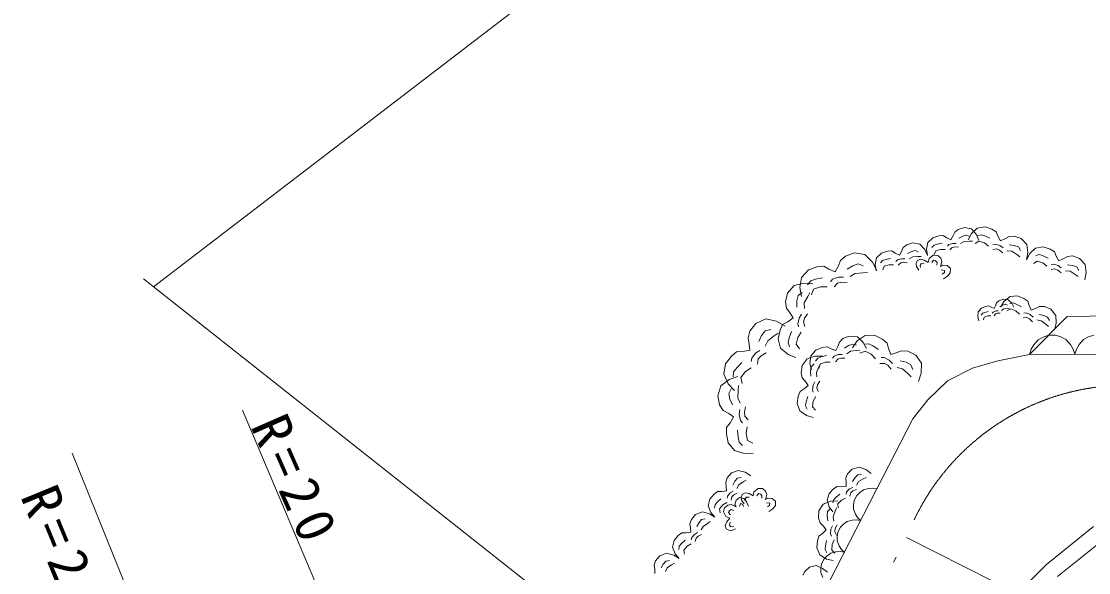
# Model space of a CAD drawing. Units: millimetres, scale not verified. Extents: x 63590 to 703590, y -443 to 359557.
# Drawn here: x 260771 to 306669, y 273911 to 297625 of the extents above; entities that cross this region are included whole.
import ezdxf

# ---------------------------------------------------------------- set-up
doc = ezdxf.new("R2010")
doc.units = ezdxf.units.MM
doc.header["$LTSCALE"] = 1000
doc.linetypes.add('DASHED', pattern=[7.5, 6, -1.5])
doc.linetypes.add('LONG_DASHED_DOTTED', pattern=[15.25, 12, -1.5, 0.25, -1.5])
doc.layers.add('S-SUV', color=7, linetype='Continuous', lineweight=13)
doc.styles.add('ＭＳ ゴシック', font='')
doc.styles.get('ＭＳ ゴシック').set_extended_font_data('MS Gothic')

msp = doc.modelspace()

# ---------------------------------------------------------------- linework, layer by layer
at = {"layer": 'S-SUV'}
for p, q in [((266455, 286202), (295205, 308259)), ((301057, 288675), (301323, 288754)), ((301323, 288754), (301624, 288694)), ((301629, 288494), (301878, 288731)), ((301878, 288731), (302212, 288785)), ((302212, 288785), (302506, 288684)), ((299757, 288112), (299966, 288319)), ((299966, 288319), (300226, 288397)), ((300226, 288397), (300414, 288411)), ((300414, 288411), (300563, 288317)), ((300563, 288317), (300744, 288233)), ((300744, 288233), (300831, 288385)), ((300831, 288385), (300908, 288552)), ((300908, 288552), (301057, 288675)), ((301258, 288386), (301093, 288294)), ((301418, 288434), (301258, 288386)), ((301562, 288374), (301418, 288434)), ((301489, 288227), (301629, 288494)), ((301624, 288694), (301830, 288466)), ((301830, 288466), (301946, 288218)), ((302048, 288449), (301888, 288413)), ((302205, 288395), (302048, 288449)), ((302422, 288293), (302205, 288395)), ((302506, 288684), (302692, 288572)), ((302692, 288572), (302768, 288385)), ((302768, 288385), (302882, 288185)), ((302882, 288185), (303065, 288269)), ((303065, 288269), (303248, 288375)), ((303248, 288375), (303470, 288390)), ((303470, 288390), (303771, 288287)), ((303771, 288287), (304012, 288029)), ((298621, 287725), (298697, 287892)), ((298697, 287892), (298847, 288015)), ((298847, 288015), (299112, 288094)), ((299112, 288094), (299413, 288034)), ((299413, 288034), (299620, 287807)), ((299620, 287807), (299736, 287558)), ((299700, 287819), (299757, 288112)), ((299736, 287558), (299700, 287819)), ((300020, 287998), (299925, 287892)), ((300158, 288039), (300020, 287998)), ((300297, 287816), (300092, 287755)), ((300363, 288077), (300158, 288039)), ((300492, 287808), (300297, 287816)), ((300657, 288020), (300593, 287953)), ((300829, 288071), (300657, 288020)), ((300796, 287899), (300694, 287796)), ((300913, 287928), (300796, 287899)), ((300974, 288067), (300829, 288071)), ((301075, 287910), (300913, 287928)), ((301313, 288162), (301164, 288075)), ((301540, 288169), (301313, 288162)), ((301678, 288168), (301540, 288169)), ((301953, 288173), (301785, 288070)), ((302185, 288094), (301953, 288173)), ((302362, 287956), (302185, 288094)), ((302707, 287838), (302543, 287810)), ((302658, 288044), (302554, 288024)), ((302853, 287978), (302658, 288044)), ((302837, 287787), (302707, 287838)), ((302976, 287662), (302837, 287787)), ((302986, 287876), (302853, 287978)), ((303465, 287985), (303249, 288010)), ((303646, 287923), (303465, 287985)), ((303742, 287772), (303646, 287923)), ((304012, 288029), (304053, 287679)), ((304136, 287637), (304385, 287873)), ((304385, 287873), (304719, 287927)), ((304719, 287927), (305014, 287827)), ((305014, 287827), (305199, 287714)), ((295893, 287083), (295996, 287336)), ((295996, 287336), (296210, 287528)), ((296210, 287528), (296598, 287663)), ((296598, 287663), (297048, 287592)), ((297048, 287592), (297368, 287269)), ((297490, 287159), (297547, 287453)), ((297547, 287453), (297756, 287659)), ((297809, 287338), (297715, 287232)), ((297756, 287659), (298016, 287737)), ((297948, 287380), (297809, 287338)), ((298153, 287417), (297948, 287380)), ((298016, 287737), (298204, 287751)), ((298204, 287751), (298352, 287657)), ((298352, 287657), (298534, 287573)), ((298447, 287360), (298383, 287293)), ((298618, 287411), (298447, 287360)), ((298534, 287573), (298621, 287725)), ((298764, 287407), (298618, 287411)), ((299048, 287726), (298883, 287635)), ((299103, 287502), (298954, 287415)), ((299208, 287774), (299048, 287726)), ((299329, 287509), (299103, 287502)), ((299352, 287715), (299208, 287774)), ((299426, 287390), (299300, 287319)), ((299468, 287508), (299329, 287509)), ((299600, 287353), (299426, 287390)), ((299767, 287254), (299600, 287353)), ((299808, 287427), (299767, 287254)), ((299987, 287562), (299808, 287427)), ((299996, 287352), (299924, 287252)), ((300176, 287550), (299987, 287562)), ((300083, 287317), (299996, 287352)), ((300092, 287755), (300025, 287597)), ((300311, 287432), (300176, 287550)), ((300355, 287301), (300311, 287432)), ((303366, 287739), (303169, 287757)), ((303583, 287595), (303366, 287739)), ((303712, 287502), (303583, 287595)), ((304053, 287679), (303996, 287369)), ((303996, 287369), (304136, 287637)), ((304555, 287591), (304396, 287555)), ((304712, 287538), (304555, 287591)), ((304929, 287435), (304712, 287538)), ((305199, 287714), (305275, 287527)), ((305275, 287527), (305389, 287327)), ((305389, 287327), (305572, 287412)), ((305572, 287412), (305755, 287517)), ((305755, 287517), (305977, 287532)), ((305977, 287532), (306278, 287429)), ((306278, 287429), (306519, 287172)), ((294319, 286609), (294616, 286930)), ((294616, 286930), (294996, 287061)), ((294996, 287061), (295274, 287095)), ((295274, 287095), (295500, 286965)), ((295500, 286965), (295775, 286852)), ((295775, 286852), (295893, 287083)), ((296526, 287113), (296287, 286966)), ((296761, 287194), (296526, 287113)), ((296978, 287115), (296761, 287194)), ((297368, 287269), (297557, 286909)), ((297526, 286899), (297490, 287159)), ((297882, 287095), (297815, 286937)), ((298087, 287156), (297882, 287095)), ((298281, 287148), (298087, 287156)), ((298585, 287239), (298484, 287136)), ((298703, 287268), (298585, 287239)), ((298865, 287250), (298703, 287268)), ((299300, 287319), (299254, 287204)), ((299254, 287204), (299267, 287074)), ((299267, 287074), (299364, 286922)), ((299479, 287211), (299418, 287139)), ((299418, 287139), (299442, 287037)), ((299600, 287199), (299479, 287211)), ((300148, 287259), (300083, 287317)), ((300133, 287140), (300148, 287259)), ((300297, 287074), (300355, 287301)), ((300381, 287133), (300297, 287074)), ((300469, 286908), (300332, 286931)), ((300584, 287117), (300381, 287133)), ((300465, 286817), (300469, 286908)), ((300726, 286995), (300584, 287117)), ((300712, 286811), (300726, 286995)), ((304461, 287316), (304292, 287212)), ((304693, 287236), (304461, 287316)), ((304870, 287099), (304693, 287236)), ((305214, 286981), (305051, 286953)), ((305166, 287186), (305061, 287166)), ((305360, 287120), (305166, 287186)), ((305344, 286929), (305214, 286981)), ((305483, 286805), (305344, 286929)), ((305493, 287018), (305360, 287120)), ((305873, 286881), (305677, 286900)), ((305972, 287128), (305756, 287152)), ((306090, 286737), (305873, 286881)), ((306154, 287066), (305972, 287128)), ((306249, 286914), (306154, 287066)), ((306519, 287172), (306560, 286821)), ((266023, 286543), (290163, 267477)), ((294254, 286170), (294319, 286609)), ((294716, 286457), (294583, 286293)), ((294918, 286528), (294716, 286457)), ((295220, 286596), (294918, 286528)), ((295659, 286531), (295569, 286427)), ((295910, 286618), (295659, 286531)), ((296045, 286411), (295873, 286361)), ((296126, 286621), (295910, 286618)), ((296286, 286395), (296045, 286411)), ((296622, 286784), (296407, 286646)), ((296957, 286809), (296622, 286784)), ((297163, 286817), (296957, 286809)), ((300375, 286756), (300465, 286817)), ((300423, 286551), (300595, 286668)), ((300595, 286668), (300712, 286811)), ((306219, 286644), (306090, 286737)), ((306560, 286821), (306503, 286512)), ((293719, 285936), (294002, 286263)), ((294002, 286263), (294424, 286358)), ((294351, 285966), (294178, 285831)), ((294324, 285787), (294254, 286170)), ((294424, 286358), (294809, 286328)), ((294684, 285965), (294587, 285796)), ((294839, 286102), (294750, 285863)), ((295139, 286206), (294839, 286102)), ((295428, 286206), (295139, 286206)), ((295873, 286361), (295728, 286202)), ((293632, 285556), (293719, 285936)), ((293679, 285287), (293632, 285556)), ((294126, 285601), (294123, 285335)), ((294178, 285831), (294126, 285601)), ((294587, 285796), (294439, 285513)), ((294439, 285513), (294442, 285271)), ((302662, 285387), (302706, 285510)), ((302706, 285510), (302804, 285605)), ((302804, 285605), (302986, 285676)), ((302888, 285344), (303039, 285587)), ((302986, 285676), (303202, 285651)), ((303039, 285587), (303292, 285793)), ((303202, 285651), (303360, 285503)), ((303432, 285514), (303279, 285491)), ((303292, 285793), (303611, 285820)), ((303360, 285503), (303456, 285335)), ((303576, 285452), (303432, 285514)), ((303611, 285820), (303882, 285704)), ((303882, 285704), (304050, 285584)), ((304050, 285584), (304108, 285402)), ((293831, 285077), (293679, 285287)), ((293957, 284865), (293831, 285077)), ((294320, 285032), (294213, 284856)), ((294582, 285047), (294448, 284861)), ((301899, 284923), (301921, 285133)), ((301921, 285133), (302057, 285291)), ((302113, 285068), (302053, 284987)), ((302057, 285291), (302235, 285360)), ((302208, 285105), (302113, 285068)), ((302350, 285143), (302208, 285105)), ((302235, 285360), (302367, 285381)), ((302367, 285381), (302477, 285324)), ((302477, 285324), (302609, 285275)), ((302561, 285120), (302519, 285069)), ((302678, 285166), (302561, 285120)), ((302665, 285043), (302600, 284965)), ((302609, 285275), (302662, 285387)), ((302746, 285071), (302665, 285043)), ((302781, 285172), (302678, 285166)), ((302861, 285067), (302746, 285071)), ((302962, 285413), (302851, 285339)), ((303014, 285258), (302914, 285189)), ((303072, 285456), (302962, 285413)), ((303173, 285277), (303014, 285258)), ((303177, 285423), (303072, 285456)), ((303323, 285260), (303157, 285175)), ((303271, 285285), (303173, 285277)), ((303537, 285169), (303323, 285260)), ((303694, 285026), (303537, 285169)), ((303774, 285340), (303576, 285452)), ((303980, 285088), (303880, 285076)), ((304159, 285011), (303980, 285088)), ((304108, 285402), (304201, 285205)), ((304201, 285205), (304380, 285272)), ((304380, 285272), (304561, 285358)), ((304561, 285358), (304772, 285357)), ((304772, 285357), (305049, 285238)), ((305049, 285238), (305259, 284977)), ((305749, 284924), (320149, 285151)), ((292100, 284302), (292362, 284634)), ((292362, 284634), (292791, 284824)), ((292791, 284824), (293248, 284722)), ((293248, 284722), (293612, 284515)), ((293396, 284344), (293509, 284584)), ((293509, 284584), (293728, 284701)), ((293728, 284701), (293957, 284865)), ((294213, 284856), (294157, 284611)), ((294157, 284611), (294195, 284485)), ((294448, 284861), (294402, 284696)), ((294402, 284696), (294457, 284500)), ((301939, 284742), (301899, 284923)), ((302178, 284901), (302140, 284785)), ((302319, 284956), (302178, 284901)), ((302457, 284962), (302319, 284956)), ((304012, 284890), (303855, 284875)), ((304131, 284832), (304012, 284890)), ((304119, 283294), (305749, 284924)), ((304253, 284704), (304131, 284832)), ((304278, 284906), (304159, 285011)), ((304628, 284749), (304443, 284780)), ((304738, 284975), (304536, 285014)), ((304823, 284597), (304628, 284749)), ((304906, 284903), (304738, 284975)), ((304938, 284500), (304823, 284597)), ((304985, 284753), (304906, 284903)), ((305273, 284643), (305197, 284355)), ((305259, 284977), (305273, 284643)), ((292022, 284016), (292100, 284302)), ((292606, 284118), (292480, 283858)), ((292763, 284319), (292606, 284118)), ((292996, 284372), (292763, 284319)), ((293322, 284216), (293148, 284095)), ((293311, 283971), (293396, 284344)), ((293884, 284290), (293787, 284012)), ((294302, 284261), (294157, 284028)), ((296720, 283878), (297058, 284118)), ((297058, 284118), (297464, 284125)), ((297464, 284125), (297797, 283954)), ((304940, 284120), (304711, 284045)), ((305243, 284121), (304940, 284120)), ((305474, 284049), (305243, 284121)), ((306895, 284130), (306666, 284055)), ((292074, 283740), (292022, 284016)), ((292099, 283474), (292074, 283740)), ((292872, 283886), (292762, 283647)), ((293148, 284095), (292872, 283886)), ((293419, 283572), (293311, 283971)), ((293787, 284012), (293741, 283814)), ((293741, 283814), (293806, 283625)), ((294157, 284028), (294090, 283735)), ((294090, 283735), (294237, 283542)), ((295878, 283637), (295948, 283828)), ((295948, 283828), (296102, 283977)), ((296102, 283977), (296387, 284088)), ((296348, 283677), (296175, 283561)), ((296521, 283744), (296348, 283677)), ((296387, 284088), (296723, 284048)), ((296508, 283585), (296720, 283878)), ((296685, 283691), (296521, 283744)), ((296723, 284048), (296971, 283816)), ((296971, 283816), (297121, 283553)), ((297211, 283753), (297015, 283737)), ((297388, 283662), (297211, 283753)), ((297629, 283503), (297388, 283662)), ((297797, 283954), (297999, 283788)), ((297999, 283788), (298057, 283552)), ((304307, 283711), (304196, 283519)), ((304497, 283927), (304307, 283711)), ((304711, 284045), (304497, 283927)), ((305689, 283933), (305474, 284049)), ((305881, 283719), (305689, 283933)), ((305999, 283529), (305881, 283719)), ((306262, 283721), (306151, 283530)), ((306451, 283937), (306262, 283721)), ((306666, 284055), (306451, 283937)), ((291052, 282896), (291308, 283222)), ((291308, 283222), (291530, 283405)), ((291530, 283405), (291799, 283419)), ((291799, 283419), (292099, 283474)), ((292347, 283346), (292178, 283132)), ((292533, 283469), (292347, 283346)), ((292579, 283243), (292458, 283102)), ((292797, 283363), (292579, 283243)), ((293740, 283298), (293419, 283572)), ((294083, 283161), (293740, 283298)), ((294559, 283113), (294899, 283218)), ((294683, 282913), (294720, 283242)), ((294720, 283242), (294931, 283488)), ((294899, 283218), (295216, 283217)), ((294931, 283488), (295211, 283597)), ((295168, 283197), (295019, 283139)), ((295391, 283256), (295168, 283197)), ((295211, 283597), (295417, 283629)), ((295417, 283629), (295589, 283538)), ((295589, 283538), (295796, 283462)), ((295719, 283220), (295655, 283140)), ((295903, 283292), (295719, 283220)), ((295796, 283462), (295878, 283637)), ((296064, 283300), (295903, 283292)), ((296429, 283435), (296273, 283326)), ((296678, 283463), (296429, 283435)), ((296830, 283474), (296678, 283463)), ((297051, 283441), (296833, 283346)), ((297314, 283306), (297051, 283441)), ((297501, 283112), (297314, 283306)), ((298057, 283552), (298158, 283295)), ((298158, 283295), (298390, 283364)), ((298390, 283364), (298626, 283458)), ((298626, 283458), (298894, 283438)), ((298894, 283438), (299234, 283264)), ((299234, 283264), (299477, 282916)), ((302758, 283016), (304119, 283294)), ((304196, 283519), (304119, 283294)), ((321711, 283385), (304119, 283294)), ((306074, 283304), (305999, 283529)), ((306151, 283530), (306074, 283304)), ((290973, 282454), (291052, 282896)), ((291761, 282944), (291538, 282716)), ((292178, 283132), (292157, 282991)), ((292458, 283102), (292421, 282885)), ((294300, 282511), (294348, 282828)), ((294348, 282828), (294559, 283113)), ((294746, 282630), (294683, 282913)), ((294730, 282771), (294702, 282579)), ((294863, 282892), (294730, 282771)), ((295019, 283139), (294925, 283014)), ((295067, 282767), (294964, 282527)), ((295121, 282878), (295061, 282698)), ((295136, 282912), (295067, 282767)), ((295341, 282963), (295121, 282878)), ((295556, 282972), (295341, 282963)), ((295883, 283099), (295780, 282977)), ((296010, 283142), (295883, 283099)), ((296189, 283136), (296010, 283142)), ((297891, 282913), (297691, 282907)), ((297868, 283166), (297740, 283160)), ((298088, 283053), (297868, 283166)), ((298036, 282829), (297891, 282913)), ((298181, 282657), (298036, 282829)), ((298229, 282910), (298088, 283053)), ((298658, 282681), (298427, 282737)), ((298818, 282958), (298565, 283024)), ((299023, 282852), (298818, 282958)), ((299111, 282656), (299023, 282852)), ((299477, 282916), (299466, 282492)), ((301677, 282707), (302758, 283016)), ((291161, 282037), (290973, 282454)), ((291204, 282219), (291580, 282354)), ((291402, 282543), (291377, 282327)), ((291538, 282716), (291402, 282543)), ((291908, 282560), (291706, 282303)), ((291706, 282303), (291762, 282046)), ((292158, 282721), (291908, 282560)), ((294355, 282294), (294300, 282511)), ((294493, 282132), (294355, 282294)), ((294702, 282579), (294716, 282361)), ((294964, 282527), (294981, 282328)), ((298892, 282472), (298658, 282681)), ((299029, 282339), (298892, 282472)), ((299466, 282492), (299345, 282133)), ((300597, 282155), (301677, 282707)), ((290718, 281521), (290846, 281950)), ((290846, 281950), (291204, 282219)), ((291435, 281744), (291161, 282037)), ((291302, 281818), (291196, 281617)), ((291617, 281958), (291597, 281757)), ((294261, 281708), (294432, 281817)), ((294432, 281817), (294610, 281966)), ((294610, 281966), (294493, 282132)), ((294820, 281975), (294789, 281770)), ((294897, 282125), (294820, 281975)), ((295012, 281993), (294984, 281856)), ((294984, 281856), (295042, 281699)), ((295110, 282154), (295012, 281993)), ((299748, 281344), (300597, 282155)), ((290797, 281125), (290718, 281521)), ((291196, 281617), (291244, 281378)), ((291244, 281378), (291355, 281125)), ((291597, 281757), (291577, 281427)), ((291577, 281427), (291683, 281199)), ((294136, 281193), (294183, 281504)), ((294183, 281504), (294261, 281708)), ((294586, 281490), (294523, 281257)), ((294789, 281770), (294828, 281670)), ((294930, 281493), (294826, 281292)), ((270284, 280900), (281882, 253493)), ((290955, 280891), (290797, 281125)), ((291670, 280922), (291643, 280711)), ((291910, 281048), (291863, 280815)), ((294250, 280873), (294136, 281193)), ((294523, 281257), (294499, 281092)), ((294499, 281092), (294564, 280940)), ((294826, 281292), (294789, 281048)), ((294789, 281048), (294922, 280900)), ((299105, 280521), (299748, 281344)), ((291188, 280757), (290955, 280891)), ((291397, 280611), (291188, 280757)), ((291251, 280358), (291397, 280611)), ((291643, 280711), (291694, 280456)), ((291694, 280456), (291783, 280353)), ((291863, 280815), (291889, 280640)), ((291889, 280640), (292024, 280479)), ((294530, 280669), (294250, 280873)), ((294820, 280578), (294530, 280669)), ((297563, 277510), (299105, 280521)), ((291089, 279880), (291094, 280155)), ((291094, 280155), (291251, 280358)), ((291572, 280037), (291599, 279733)), ((291980, 280187), (291942, 279905)), ((291166, 279492), (291089, 279880)), ((291599, 279733), (291640, 279527)), ((291640, 279527), (291782, 279375)), ((291942, 279905), (292003, 279599)), ((292003, 279599), (292224, 279481)), ((291439, 279161), (291166, 279492)), ((291858, 279039), (291439, 279161)), ((274511, 250378), (262954, 279054)), ((292240, 279055), (291858, 279039)), ((291123, 277985), (291308, 278198)), ((291308, 278198), (291600, 278311)), ((291600, 278311), (291902, 278229)), ((291902, 278229), (292138, 278079)), ((296229, 277978), (296303, 278159)), ((296303, 278159), (296501, 278357)), ((296501, 278357), (296798, 278448)), ((296798, 278448), (297091, 278345)), ((297091, 278345), (297313, 278180)), ((291061, 277796), (291123, 277985)), ((291087, 277611), (291061, 277796)), ((291454, 277846), (291362, 277676)), ((291566, 277975), (291454, 277846)), ((291722, 278003), (291566, 277975)), ((291815, 277814), (291625, 277683)), ((291935, 277889), (291815, 277814)), ((296241, 277792), (296229, 277978)), ((296237, 277615), (296241, 277792)), ((296621, 277998), (296518, 277838)), ((296740, 278118), (296621, 277998)), ((296777, 277825), (296687, 277677)), ((296897, 278134), (296740, 278118)), ((296975, 277941), (296777, 277825)), ((297099, 278007), (296975, 277941)), ((290379, 277079), (290560, 277288)), ((290552, 263887), (297563, 277510)), ((290560, 277288), (290714, 277404)), ((290714, 277404), (290894, 277404)), ((290894, 277404), (291096, 277432)), ((291096, 277432), (291087, 277611)), ((291257, 277339), (291138, 277201)), ((291385, 277415), (291257, 277339)), ((291409, 277263), (291324, 277173)), ((291558, 277336), (291409, 277263)), ((291625, 277683), (291544, 277527)), ((291772, 277268), (291729, 277151)), ((291895, 277343), (291772, 277268)), ((292071, 277311), (291895, 277343)), ((292240, 277217), (292071, 277311)), ((292276, 277392), (292240, 277217)), ((292450, 277532), (292276, 277392)), ((292466, 277322), (292397, 277220)), ((292640, 277526), (292450, 277532)), ((292554, 277290), (292466, 277322)), ((292621, 277234), (292554, 277290)), ((292610, 277114), (292621, 277234)), ((292778, 277412), (292640, 277526)), ((292776, 277054), (292827, 277283)), ((292827, 277283), (292778, 277412)), ((295417, 277033), (295503, 277318)), ((295503, 277318), (295697, 277512)), ((295697, 277512), (295858, 277615)), ((295973, 277293), (295808, 277161)), ((295858, 277615), (296035, 277602)), ((296035, 277602), (296237, 277615)), ((296262, 277384), (296237, 277293)), ((296390, 277512), (296262, 277384)), ((296522, 277578), (296390, 277512)), ((296443, 277343), (296402, 277202)), ((296534, 277425), (296443, 277343)), ((296687, 277487), (296534, 277425)), ((296695, 277229), (296586, 277018)), ((296828, 277363), (296695, 277229)), ((296987, 277471), (296828, 277363)), ((297205, 277526), (296987, 277471)), ((297380, 277540), (297205, 277526)), ((297563, 277510), (297380, 277540)), ((290313, 276786), (290379, 277079)), ((290425, 276502), (290313, 276786)), ((290602, 276832), (290579, 276689)), ((290698, 276944), (290602, 276832)), ((290854, 277089), (290698, 276944)), ((290940, 276828), (290798, 276663)), ((291112, 276928), (290940, 276828)), ((291154, 276817), (291014, 276706)), ((291138, 277201), (291120, 277108)), ((291291, 276838), (291154, 276817)), ((291504, 276740), (291291, 276838)), ((291324, 277173), (291293, 277029)), ((291513, 277031), (291460, 276834)), ((291460, 276834), (291504, 276740)), ((291657, 277149), (291513, 277031)), ((291697, 276880), (291651, 276750)), ((291836, 277103), (291657, 277149)), ((291786, 276860), (291697, 276880)), ((291729, 277151), (291746, 277022)), ((291746, 277022), (291848, 276873)), ((291831, 276761), (291786, 276860)), ((291956, 276962), (291836, 277103)), ((291954, 277165), (291895, 277091)), ((291895, 277091), (291922, 276990)), ((292075, 277157), (291954, 277165)), ((292041, 276772), (291956, 276962)), ((292858, 277116), (292776, 277054)), ((292953, 276894), (292816, 276912)), ((293062, 277106), (292858, 277116)), ((292864, 276739), (292951, 276803)), ((292951, 276803), (292953, 276894)), ((293207, 276989), (293062, 277106)), ((293086, 276658), (293199, 276804)), ((293199, 276804), (293207, 276989)), ((295071, 276567), (295256, 276857)), ((295256, 276857), (295576, 276981)), ((295507, 276745), (295417, 277033)), ((295576, 276981), (295881, 277003)), ((295705, 277058), (295672, 276918)), ((295808, 277161), (295705, 277058)), ((296039, 277029), (295887, 276877)), ((295887, 276877), (295903, 276704)), ((296217, 277116), (296039, 277029)), ((296586, 277018), (296555, 276832)), ((296555, 276832), (296559, 276640)), ((289583, 276203), (289768, 276417)), ((289768, 276417), (290060, 276530)), ((290060, 276530), (290363, 276448)), ((290363, 276448), (290599, 276298)), ((290599, 276298), (290425, 276502)), ((290798, 276663), (290827, 276490)), ((291014, 276706), (290969, 276522)), ((290969, 276522), (291070, 276322)), ((291070, 276322), (291233, 276251)), ((291227, 276573), (291177, 276493)), ((291177, 276493), (291263, 276404)), ((291296, 276627), (291227, 276573)), ((291410, 276591), (291296, 276627)), ((292918, 276536), (293086, 276658)), ((295048, 276258), (295071, 276567)), ((295445, 276538), (295430, 276352)), ((295430, 276352), (295459, 276143)), ((295564, 276665), (295445, 276538)), ((295664, 276530), (295507, 276745)), ((295770, 276559), (295687, 276319)), ((295687, 276319), (295717, 276129)), ((295826, 276703), (295770, 276559)), ((296559, 276640), (296641, 276430)), ((296641, 276430), (296733, 276283)), ((289522, 276015), (289583, 276203)), ((289548, 275829), (289522, 276015)), ((289915, 276064), (289823, 275895)), ((290026, 276194), (289915, 276064)), ((290085, 275902), (290005, 275746)), ((290183, 276222), (290026, 276194)), ((290276, 276032), (290085, 275902)), ((290396, 276108), (290276, 276032)), ((291106, 276104), (291038, 275939)), ((291038, 275939), (291086, 275803)), ((291233, 276251), (291106, 276104)), ((291257, 276076), (291224, 275960)), ((291224, 275960), (291284, 275887)), ((291284, 275887), (291389, 275892)), ((295116, 276053), (295048, 276258)), ((295260, 275906), (295116, 276053)), ((295384, 275754), (295260, 275906)), ((295650, 275927), (295587, 275777)), ((295854, 275970), (295770, 275808)), ((295994, 275867), (295885, 275656)), ((296127, 276001), (295994, 275867)), ((296286, 276108), (296127, 276001)), ((296504, 276164), (296286, 276108)), ((296679, 276177), (296504, 276164)), ((296862, 276148), (296679, 276177)), ((296733, 276283), (296862, 276148)), ((288840, 275298), (289021, 275507)), ((289021, 275507), (289175, 275622)), ((289175, 275622), (289354, 275623)), ((289354, 275623), (289557, 275650)), ((289557, 275650), (289548, 275829)), ((289599, 275420), (289580, 275327)), ((289718, 275558), (289599, 275420)), ((289846, 275634), (289718, 275558)), ((289784, 275391), (289753, 275247)), ((289870, 275481), (289784, 275391)), ((290019, 275555), (289870, 275481)), ((291086, 275803), (291191, 275737)), ((291191, 275737), (291321, 275727)), ((291321, 275727), (291488, 275795)), ((295005, 275278), (295065, 275480)), ((295065, 275480), (295223, 275598)), ((295223, 275598), (295384, 275754)), ((295587, 275777), (295571, 275577)), ((295571, 275577), (295616, 275483)), ((295770, 275808), (295753, 275673)), ((295753, 275673), (295820, 275526)), ((295885, 275656), (295854, 275469)), ((295854, 275469), (295858, 275277)), ((298840, 275421), (326275, 261599)), ((288773, 275005), (288840, 275298)), ((288886, 274721), (288773, 275005)), ((289062, 275051), (289039, 274907)), ((289158, 275162), (289062, 275051)), ((289315, 275307), (289158, 275162)), ((289400, 275046), (289258, 274882)), ((289573, 275147), (289400, 275046)), ((294981, 274976), (295005, 275278)), ((295113, 274674), (294981, 274976)), ((295351, 275064), (295338, 274903)), ((295394, 275293), (295351, 275064)), ((295640, 275119), (295621, 274881)), ((295726, 275320), (295640, 275119)), ((295858, 275277), (295940, 275067)), ((295940, 275067), (296032, 274921)), ((307259, 275296), (305324, 273743)), ((288044, 274422), (288228, 274635)), ((288228, 274635), (288521, 274749)), ((288521, 274749), (288823, 274666)), ((288823, 274666), (289059, 274517)), ((289059, 274517), (288886, 274721)), ((289258, 274882), (289287, 274708)), ((295398, 274497), (295113, 274674)), ((295293, 274504), (295184, 274293)), ((295426, 274638), (295293, 274504)), ((295338, 274903), (295411, 274761)), ((295684, 274430), (295398, 274497)), ((295585, 274746), (295426, 274638)), ((295803, 274802), (295585, 274746)), ((295621, 274881), (295760, 274748)), ((295978, 274815), (295803, 274802)), ((296161, 274786), (295978, 274815)), ((296032, 274921), (296161, 274786)), ((287982, 274234), (288044, 274422)), ((288008, 274048), (287982, 274234)), ((288017, 273869), (288008, 274048)), ((288375, 274283), (288283, 274114)), ((288487, 274412), (288375, 274283)), ((288546, 274120), (288465, 273964)), ((288643, 274440), (288487, 274412)), ((288736, 274251), (288546, 274120)), ((288856, 274326), (288736, 274251)), ((294461, 273966), (294663, 274144)), ((294663, 274144), (294953, 274213)), ((294953, 274213), (295228, 274097)), ((295184, 274293), (295153, 274107)), ((295153, 274107), (295157, 273915)), ((295228, 274097), (295432, 273925)), ((294379, 273796), (294461, 273966)), ((295157, 273915), (295239, 273705))]:
    msp.add_line(p, q, dxfattribs=at)
at = {"layer": 'S-SUV', "linetype": 'DASHED'}
for p, q in [((304854, 274263), (306883, 275892)), ((302568, 271949), (304854, 274263))]:
    msp.add_line(p, q, dxfattribs=at)
at = {"layer": 'S-SUV', "linetype": 'LONG_DASHED_DOTTED'}
msp.add_line((291920, 262450), (298840, 275421), dxfattribs=at)
msp.add_arc((308327, 271832), 10143, 86.7956, 159.2765, dxfattribs=at)

# ---------------------------------------------------------------- texts
at = {"layer": 'S-SUV', "char_height": 1686, "attachment_point": 7, "style": 'ＭＳ ゴシック'}
for s, insert, rotation in [('\\T1.3;R=20', (270579, 280216), 293.7), ('\\T1.3;R=25', (260684, 277195), 292.4)]:
    msp.add_mtext(s, dxfattribs=dict(at, insert=insert, rotation=rotation))

doc.saveas('drawing.dxf')
